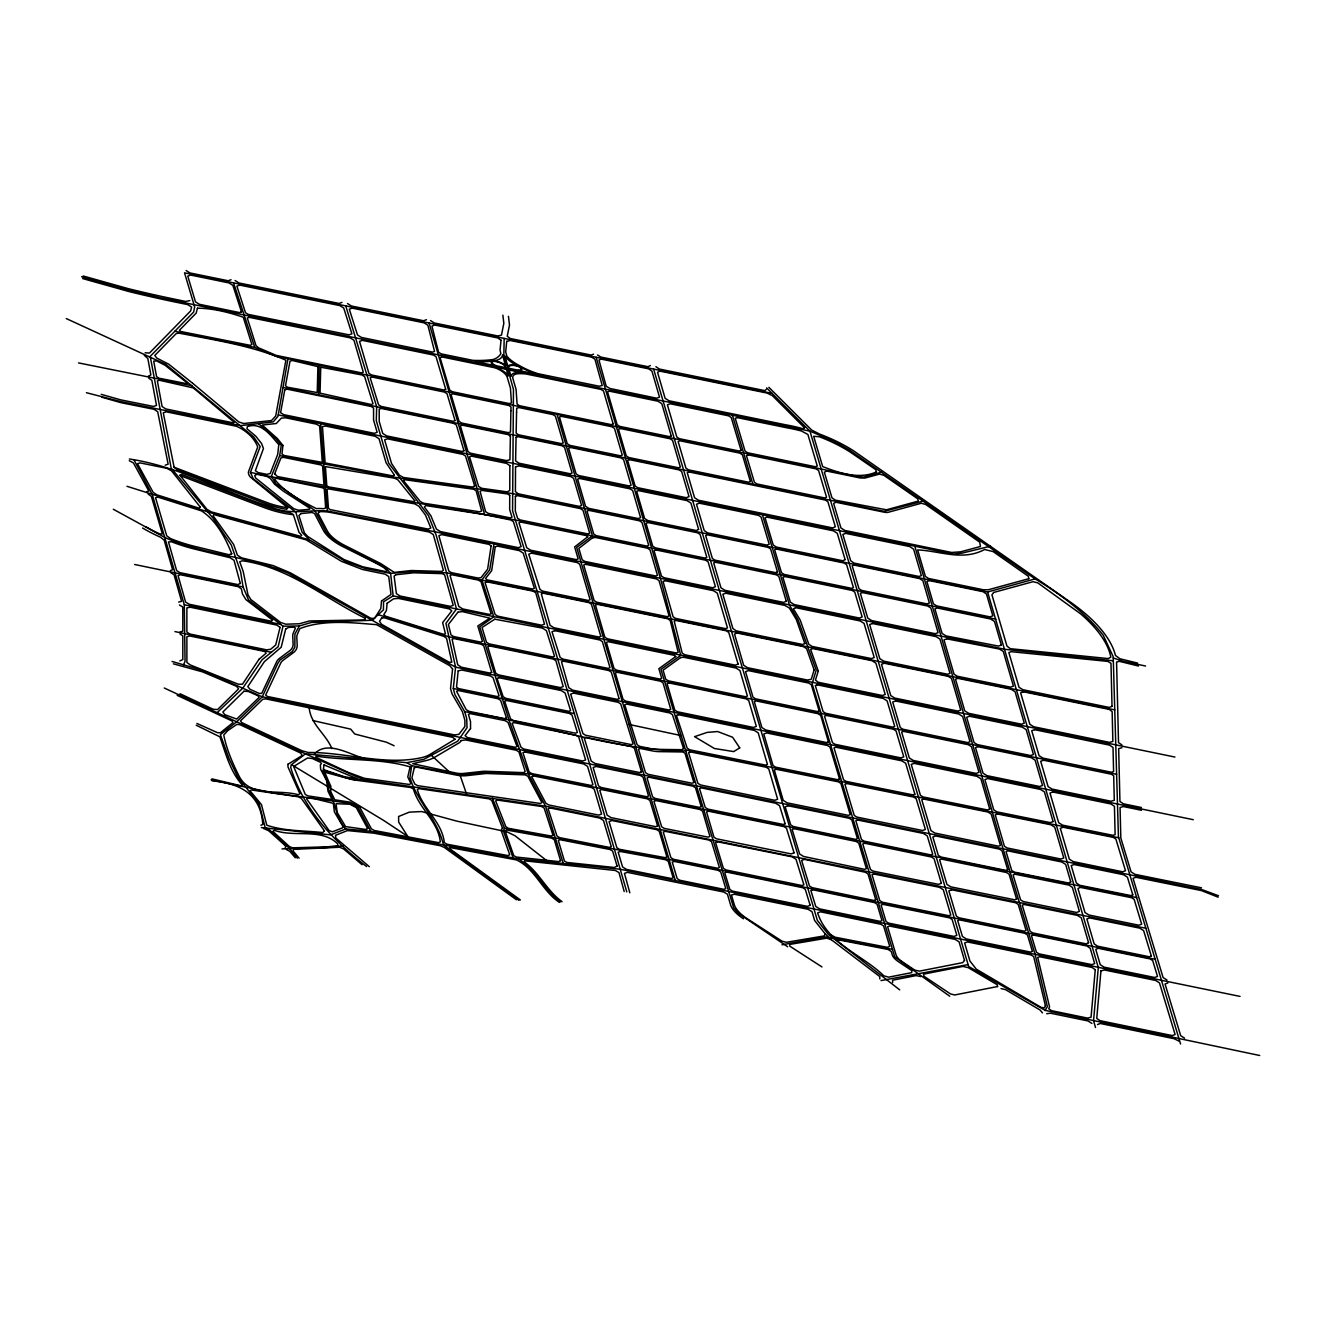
<?xml version="1.0" encoding="UTF-8"?>
<svg xmlns="http://www.w3.org/2000/svg" width="1326" height="1326" viewBox="0 0 1326 1326"><rect width="100%" height="100%" fill="white"/><g stroke="black" fill="none" stroke-linecap="round" stroke-linejoin="round"><path stroke-width="1.5" d="M879.801 978.903L879.818 976.599L831.236 939.637L825.004 933.653L814.595 920.443L812.042 911.724L808.18 909.305L734.372 894.238L731.455 895L734.273 904.614A35.57 15.547 19.5 0 0 747.267 918.752L782.091 941.211L786.401 942.305L824.407 935.891L825.004 933.653M892.613 982.5L892.63 980.196L916.133 975.588L920.741 976.599M504.162 338.412L503.863 354.655L513.46 389.496L512.565 510.676L589.622 763.958L626.784 891.884M318.588 394.767L319.201 365.164M164.242 687.995L305.411 753.864L406.949 762.682L423.872 759.301L457.702 741.184L467.034 727.692L466.702 718.526L464.713 711.731L454.917 694.642L453.293 688.459L455.58 667.144L445.934 623.353L456.492 608.949L436.138 535.058L428.414 515.582L388.634 463.105L376.302 420.69L376.667 406.734L345.738 305.892M406.949 762.682L411.673 765.616L409.916 777.848C417.773 802.313 437.63 819.717 443.481 844.911L518.947 900.354M772.08 393.374L184.529 272.825L194.673 306.969L193.646 312.074L150.219 356.346L171.17 468.194L213.138 518.267L231.321 545.085L240.586 571.721L243.089 586.954L248.492 599.833L283.018 626.22L299.378 625.955L311.328 622.474L372.125 620.286L383.413 609.877L383.562 601.772L393.142 595.871L390.606 573.379L385.336 567.395L341.71 545.102L331.914 538.704L326.047 531.908L314.809 510.444L275.775 483.642L271.482 476.167L279.687 455.614L281.261 445.304L275.742 438.558L258.454 423.607M493.968 543.991L489.692 569.849L481.918 579.843L493.802 616.805L479.73 626.85L509.3 720.913L528.278 773.738L545.5 806.158L563.235 863.458M287.991 358.7L278.012 416.248L273.222 421.933L240.652 425.613L120.815 401.612L86.422 392.711M283.018 626.22L278.145 646.723L262.067 659.784L242.757 688.211L217.132 712.659M838.33 941.178L838.712 939.902L888.022 949.433L891.238 951.438L892.265 954.886A17.785 7.774 19.5 0 0 898.382 961.665L911.907 970.698L911.708 972.638L888.635 977.163L883.829 975.803C862.629 955.002 827.192 943.366 817.628 912.868L820.479 911.807L880.994 924.288L883.597 925.929L889.729 946.399L887.376 947.328L835.048 937.2L830.789 934.78M183.535 664.823L185.043 661.309L184.314 604.789L152.324 494.731L134.092 460.039M492.427 798.269L504.56 828.319L503.283 830.706L513.145 857.922M299.378 625.955L294.902 634.043L294.853 647.221L292.201 651.63L280.001 660.05L277.814 663.365L262.25 696.813L236.674 721.792L220.381 734.687L229.116 758.82L237.802 777.102L259.216 804.07L265.084 827.308L269.974 830.341L289.714 848.64L297.356 858.137M766.594 387.905L809.954 431.149L968.676 966.488L1045.17 1010.395L1047.358 1006.649L1035.125 954.372L1003.053 848.756L914.824 546.246M502.604 827.822L501.145 830.325L509.731 854.789L507.924 855.568L446.978 844.214L444.343 842.623C441.923 821.424 422.878 809.324 417.325 789.55L418.983 788.672L489.029 798.849L491.747 800.374L502.571 828.22M285.073 847.977L285.902 846.651L284.377 844.844L268.598 830.689L263.526 828.501M1114.752 709.858L446.547 572.832L412.204 571.506L390.606 573.379L364.816 568.34L345.34 561.379L309.323 539.815L302.146 532.256L295.814 512.267L253.249 478.736L250.432 472.371L260.194 446.58L253.747 436.967L165.783 364.385L66.3 318.571M313.897 754.56C327.041 739.079 350.611 755.339 365.91 758.92M766.229 389.446L764.887 390.64L659.221 369.009L655.922 366.689M650.337 365.545L648.049 366.722L600.761 357.042L597.562 355.003M148.396 376.087L150.866 374.96L147.832 358.468L144.319 355.318M179.839 660.895L182.822 659.602L182.806 635.9L180.021 633.961M552.975 835.247L551.135 836.026L508.438 828.319L505.852 826.728L495.675 800.937L497.3 800.059L541.555 806.49L544.124 807.982L552.909 835.015M1240.042 996.406L620.203 869.226L518.615 858.95L370.783 831.303L345.738 828.932L330.489 834.866L261.355 827.557M231.039 279.703L228.254 280.781L189.966 272.941L186.088 270.504M341.926 302.394L339.141 303.472L238.978 282.968L235.067 280.532M1097.497 1024.55L1100.265 1023.473L1174.156 1038.722L1179.344 1041.291M260.874 825.236L262.797 824.49C260.891 793.578 239.393 783.335 212.143 780.881M1167.875 982.947L1165.057 984.008L1180.704 1035.689L1184.599 1038.159M593.551 354.191L591.147 355.07L510.278 338.511L507.245 336.29L509.499 325.003L508.455 316.317M170.242 570.644L172.612 569.766L164.192 540.146L160.579 537.245A84.052 36.714 19.5 0 1 142.595 528.03M426.475 319.715L423.574 320.759L351.423 305.991L347.511 303.538M165.137 465.211L168.137 464.166L157.695 411.69L153.998 409.303L121.047 402.69L101.688 397.187M146.838 491.664L148.81 491.018L133.445 462.94L129.268 460.719M1121.978 747.698L1118.663 748.643L1119.94 801.451L1123.321 803.788L1141.404 807.517M180.021 631.972L182.806 631.193L182.789 607.043L179.441 604.987M881.525 472.172L863.856 477.045L858.85 476.813L276.156 356.263L254.807 347.429L174.833 331.251M923.161 501.112L884.193 511.322L283.018 387.424M279.687 455.614L400.137 478.255L512.947 493.62L987.572 591.993L1035.092 578.898A204.751 89.439 19.5 0 1 1103.232 635.27L1113.21 656.685L1118.431 836.706L1180.554 1043.993M178.645 602.087L181.596 601.308L174.054 574.788L170.839 572.749M990.522 546.179L962.129 553.124L953.096 554.102L278.245 414.905M189.85 300.588L185.756 301.466L175.363 299.328A603.181 263.476 19.5 0 1 128.639 288.753L83.173 275.99M881.011 980.577L968.113 964.615M781.975 944.792L826.015 936.985L892.464 949.366M1046.711 1013.727L1050.557 1013.213L1087.966 1020.937L1091.895 1023.39M342.953 845.822L327.588 847.447L282.04 848.889M411.673 765.616L459.94 774.881L485.067 772.511L528.278 773.738L1136.68 897.586M1145.863 928.25L545.5 806.158L363.109 779.605C348.788 781.18 336.274 773.356 322.864 770.29L329.229 786.55L328.168 788.705C335.793 801.782 335.08 817.164 345.738 828.932M685.824 750.964C610.673 750.367 538.688 722.504 464.713 711.731M1113.326 660.796L1005.125 649.342L434.829 531.743L327.356 510.991C308.693 509.582 289.88 515.234 271.863 507.311C223.928 492.145 179.458 466.487 129.384 458.995M145.114 352.799L149.473 353.031L190.646 310.93L191.624 307.068L187.745 304.615L176.225 302.245A609.115 266.062 19.5 0 1 128.837 291.521L82.66 278.559M484.769 514.621L425.729 505.571L424.386 507.029L430.884 515.764L436.42 529.124L440.53 531.61L518.333 547.671L521.151 546.61L513.394 521.632L510.792 519.991L484.554 514.587M995.892 619.159L515.565 520.041C427.27 503.814 338.263 491.283 250.432 472.371M504.56 828.319L670.127 859.679L1155.161 959.262M191.839 385.684L78.532 362.91M330.638 509.714L428.232 529.124L430.834 527.997L425.497 515.118L418.85 506.184L414.706 503.83L328.666 488.896L327.074 489.443L328.483 508.471L330.207 509.632M685.509 749.903L1118.746 837.767M1201.489 887.823L1134.957 874.331L1131.078 871.878L1120.818 837.999L1120.072 807.484L1123.387 806.539L1141.504 810.285M184.314 604.789L280.515 624.314M1193.301 819.7L455.58 667.144L288.67 573.429C249.288 556.042 204.569 555.113 165.236 537.66L113.307 509.25M1259.7 1055.496L1045.17 1010.395M1174.952 757.063L393.142 595.871M134.672 564.495L243.089 586.954M1116.625 774.285L448.884 636.778L378.208 614.667M453.293 688.459L574.473 713.62M1145.581 666.033L1123.387 661.376L1113.243 657.961M628.889 724.41L681.133 735.582M174.966 631.574L271.316 652.276M1137.658 663.116L1119.89 658.757L1115.431 655.409A141.667 61.874 19.5 0 0 1070.297 602.021L853.364 450.674A87.334 38.139 19.5 0 0 819.65 434.099L811.694 430.072L768.865 387.325M1138.454 666.033L1119.343 661.309L1116.575 662.039L1118.514 742.61L1121.912 744.93M1001.064 988.583L1005.456 989.594L1040.081 1010.014L1042.435 1012.882M211.049 779.837L272.692 792.849L349.169 803.225L357.954 807.468L370.783 831.303M211.862 778.843L241.133 785.854L242.409 785.141C230.177 771.732 225.801 753.483 219.884 736.825L196.265 725.239M173.391 663.829L202.58 671.884L236.558 686.304L238.597 688.874L217.58 709.559L213.221 709.261L179.988 693.73M312.969 720.582L350.677 729.134L354.755 734.007L386.413 742.195L394.12 745.742M309.323 539.815L212.823 513.427L126.964 486.294M101.207 394.336L120.6 399.839L153.468 406.436L156.501 405.408L151.877 380.429L148.777 378.142M81.648 276.753L128.009 290.046L159.949 297.687L809.954 431.149L833.441 441.028L849.386 450.028L1035.092 578.898M172.082 661.475L201.9 670.177L262.25 696.813L1201.621 889.497L1218.478 895.73M831.236 939.637L826.778 938.162L789.683 944.427L789.882 946.234L821.971 966.936M406.601 835.629L383.662 820.446L291.538 764.654M174.12 467.249L177.783 470.233L265.548 503.665A47.438 20.719 19.5 0 0 286.698 509.3L287.792 507.891L250.365 477.062A17.785 7.774 19.5 0 1 248.675 471.277L257.708 446.995C254.277 437.497 245.559 430.221 236.476 426.276L166.297 411.806L163.28 412.817L174.12 467.249L266.244 502.272A43.874 19.161 19.5 0 0 287.576 507.725M180.22 475.603L263.675 507.394A56.919 24.863 19.5 0 0 293.394 514.72L298.996 532.306L301.715 535.24L300.654 536.35L211.166 511.853L206.839 509.201L179.822 475.089L181.645 474.476L264.388 506.002A53.372 23.304 19.5 0 0 289.731 512.565L293.394 514.687M1218.146 897.172L1201.29 890.542L1135.852 877.265L1133.034 878.326L1163.101 977.56L1166.979 980.013M363.109 779.605L305.411 753.864L291.239 764.887L290.709 767.439C303.024 808.595 333.257 840.899 366.589 866.524M196.894 723.449L217.447 732.665L220.331 732.797L233.028 722.604L231.934 720.93L177.203 695.338M286.366 849.502L289.83 851.309L295.284 857.789M430.502 320.544L434.298 322.964L497.814 335.959L501.477 335.113L503.83 323.312L502.869 315.157M787.71 946.781L738.118 913.166L733.692 907.813L660.928 669.381L680.752 655.326L660.63 579.014L596.153 357.274M949.714 996.207L894.752 956.908L812.109 683.686L816.203 670.194L798.053 619.822L789.401 604.987L762.483 514.952M148.131 494.034L151.379 496.388L162.369 533.93L159.7 533.881A64.261 28.078 19.5 0 1 145.694 526.621M520.389 899.956L449.149 848.275L449.713 847.496L516.427 859.911C535.223 868.663 542.351 891.254 559.373 902.376M516.427 899.757L444.21 847.364L440.315 845.739L373.899 833.176L347.429 830.573L335.544 835.281L335.743 837.916L369.324 866.707M899.724 989.876L828.352 934.399L817.346 920.36L653.619 369.076M518.615 858.95C535.787 870.188 544.422 889.945 560.699 901.929M192.452 383.098L168.7 364.169L156.816 358.103L154.794 355.451L176.225 333.539L179.225 333.174C215.26 340.185 252.404 345.721 285.886 360.208L275.692 416.049L271.482 420.557L243.669 423.524L238.829 421.95L192.602 383.214M562.058 901.647C546.958 890.923 539.334 872.69 524.184 861.85L524.764 860.856L615.297 870.469L618.96 872.558L624.198 891.536M548.384 861.966L515.002 835.745L506.996 831.85L456.674 821.092L421.635 811.545L409.253 812.158L398.612 816.501L398.645 822.054L409.054 838.463M362.031 864.701L343.649 848.938L339.705 847.248L293.643 849.353L293.079 850.994L299.079 858.104M431.58 755.489L450.608 773.091M331.881 748.544C325.666 733.51 309.687 723.747 309.124 706.426M459.94 774.881L466.702 794.456M233.558 282.886L254.807 347.429M987.572 591.993L1098.309 967.532L1093.552 1020.738L1095.525 1027.501M732.416 415.22L752.886 484.272M557.069 414.375L592.424 535.837L576.677 547.456L675.282 880.398M429.077 322.997L484.421 513.775M629.817 892.796L624.463 873.403L627.331 872.326L723.648 892.017L727.427 894.172L730.493 904.63A35.57 15.547 19.5 0 0 743.488 918.769M320.61 423.674L327.356 510.991M365.164 618.247L365.164 619.905L309.538 620.966L299.311 623.767L285.819 624.198L280.598 622.458L250.846 599.534L248.012 594.91L243.205 571.489L239.741 561.727L242.492 560.782C288.488 567.114 324.721 598.291 365.164 618.247M509.731 495.327L509.665 509.615L512.002 517.173L510.129 517.886L488.217 513.361L485.647 511.737L480.045 491.25L481.902 490.388L507.56 493.952L509.731 495.327M509.864 465.691L509.748 490.587L507.029 491.83L481.819 488.333L478.636 486.493L469.52 456.84L471.426 456.127L506.515 463.371L509.864 465.691M515.383 496.272L515.317 510.974L517.604 518.317L520.206 519.958L587.799 533.897L589.689 533.201L582.959 510.228L580.39 508.604L517.621 495.659L515.383 496.272M515.516 466.868L515.416 491.598L518.201 493.802L579.213 506.383L581.584 505.504L573.611 478.321L571.042 476.68L518.88 465.923L515.516 466.868M510.394 436.155L509.93 459.708L506.549 460.636L470.564 453.21L467.979 451.569L460.371 425.845L462.26 425.149L508.19 434.613L510.394 436.155M510.908 410.662L510.477 432.027L508.223 432.641L461.647 423.027L459.061 421.403L451.055 394.551L452.945 393.839L508.852 405.474L511.057 407.016L510.908 410.662M516.063 437.331L515.599 460.868L518.914 463.188L570.18 473.763L572.07 473.05L564.545 447.343L561.959 445.718L518.317 436.702L516.063 437.331M516.56 412.287L516.145 433.188L518.367 434.746L561.346 443.613L563.252 442.901L555.428 416.198L552.843 414.557L519.013 407.579L516.726 408.193L516.56 412.287M288.024 764.207L287.957 766.892L299.891 793.777L298.201 794.722C279.14 789.185 250.879 797.506 239.592 777.102C232.796 763.759 226.696 749.671 223.746 735.002L227.724 730.676L236.84 724.394L239.956 724.676L300.671 753.069L302.212 755.522L288.024 764.207M293.659 766.478L305.295 794.44L307.914 795.898L332.08 799.479L328.052 791.39L326.561 780.45L320.66 769.378L320.345 764.87L321.439 763.643L320.411 762.301L312.29 758.505L307.516 758.008L293.659 766.478M317.909 366.606L317.212 392.562L287.56 387.258L285.504 385.767L290.013 361.07L292.433 360.506L317.909 366.606M320.743 367.203L320.047 393.142L371.181 404.513L373.02 403.784L364.6 376.601L362.015 374.96L320.743 367.203M1095.259 969.72L1091.049 1017.208L1087.552 1018.103L1051.584 1010.677L1048.733 1008.788L1049.529 1006.832L1037.711 957.422L1039.7 956.726L1092.044 967.45L1095.259 969.72M1100.945 970.881L1096.751 1018.385L1099.967 1020.655L1172.283 1035.589L1175.101 1034.512L1159.454 982.864L1155.576 980.428L1104.442 969.986L1100.945 970.881M280.051 627.364L275.709 644.966L270.67 649.276L266.559 649.839L189.684 633.977L186.883 632.038L186.867 607.888L190.215 607.209L276.852 625.093L280.051 627.364M285.703 629.021L281.195 647.237L264.404 661.641L247.813 686.619L250.067 689.338L259.134 693.382L261.719 693.399L276.902 661.226A38.669 16.89 19.5 0 1 279.438 658.409L289.632 650.817A38.421 16.79 19.5 0 0 293.096 643.939L292.748 636.198A38.669 16.89 19.5 0 1 293.377 632.8L295.449 628.06L293.958 627.181L288.703 627.347L285.703 629.021M381.523 601.01L380.794 608.518L374.446 618.496L370.683 618.198L290.493 572.898L273.206 565.605L241.431 557.798L237.42 555.18L233.641 544.489L213.072 515.715L214.033 514.604L306.024 539.781L341.544 561.379L362.512 569.5L385.153 574.158L388.717 576.545L391.021 594.446L381.523 601.01M387.126 603.264L386.413 610.49L383.811 614.584L385.501 616.192L443.464 634.276L445.437 633.828L442.635 622.607L451.785 610.905L449.415 608.932L398.496 598.424L393.64 598.772L387.126 603.264M501.013 340.218L500.051 350.18L500.847 353.445A42.349 18.498 19.5 0 1 493.139 359.512A96.549 42.167 19.5 0 1 472.785 360.341L441.094 353.843L438.575 352.235L431.928 326.097L434.829 325.052L497.814 337.948L501.013 340.218M506.714 341.379L505.703 351.887L506.847 356.164A28.31 12.365 19.5 0 0 519.311 365.495A41.073 17.951 19.5 0 0 538.223 373.75L599.269 386.247L602.219 385.501L594.926 359.197L591.727 357.175L510.228 340.484L506.714 341.379M452.564 668.95L450.525 688.658L452.1 694.012L462.409 711.681L464.879 720.25L464.896 726.549L458.862 734.339L454.52 734.935L267.421 696.465L265.631 695.073L280.88 662.751A34.393 15.017 19.5 0 1 283.134 660.265L293.328 652.69A42.697 18.647 19.5 0 0 297.173 645.033L296.825 637.292A34.393 15.017 19.5 0 1 297.372 634.292L299.858 628.607C323.627 619.391 351.838 622.64 376.617 624.679L449.796 665.718L452.564 668.95M458.183 670.906L456.525 687.1L458.647 688.608L497.267 696.581L499.106 695.868L493.007 677.569L490.371 675.928L461.713 670.011L458.183 670.906M278.808 444.707L277.681 454.47L270.222 473.498L266.858 474.36L258.205 472.586L255.371 470.713L263.443 448.52L261.57 443.514L255.769 436.188L246.918 428.746L247.349 426.607C261.355 421.651 270.819 435.541 278.808 444.707M282.935 445.453L281.957 453.989L284.062 455.481L322.317 462.393L319.632 425.911L316.185 424.105L285.637 417.789L281.327 418.121L276.272 423.524L262.2 425.033L277.432 438.608L282.935 445.453M330.671 786.053L330.854 791.92L334.765 799.793L350.13 802.18L359.694 807.202L371.413 828.849L374.313 830.49L438.525 842.64L440.348 841.877C437.911 820.761 418.883 808.727 413.397 788.987L410.712 787.495L352.948 779.804L324.688 772.213L330.671 786.053M491.134 545.881L487.62 569.202L481.023 577.655L478.122 578.053L451.387 572.65L448.834 571.042L438.873 535.671L441.74 534.61L489.062 544.373L491.134 545.881M495.261 546.726L491.648 570.694L485.515 578.567L487.073 579.86L532.538 589.042L534.395 588.313L523.173 553.058L519.262 550.605L497.648 546.146L495.261 546.726M284.792 389.728L280.598 412.684L283.731 414.657L374.297 433.353L377.148 432.276L373.567 420.077L373.567 408.06L371.33 406.518L287.212 389.164L284.792 389.728M410.115 766.892L407.778 776.953L410.927 783.55L409.336 784.462L364.285 778.279L347.959 772.262L315.953 757.295L315.936 756.085C346.882 760.909 380.264 758.058 410.115 766.892M414.276 767.737L411.905 777.948L414.856 784.114L417.607 785.655L540.378 803.49L541.903 802.595L527.831 776.174L525.146 774.865L487.57 773.539A17.785 7.774 19.5 0 0 484.786 773.638L466.437 775.66A23.719 10.359 19.5 0 1 455.879 774.997L416.745 767.174L414.276 767.737M197.441 308.212L196.182 313.118L179.408 330.273L180.85 331.517L250.05 345.307L251.907 344.578L243.255 317.196C228.95 312.406 212.442 308.162 197.441 308.212M274.681 473.83L277.449 476.548L323.992 485.266L322.583 466.056L320.842 464.896L283.549 457.354L280.93 457.884L274.681 473.83M343.003 826.463L342.622 827.789L332.544 831.767L329.179 830.673L306.687 798.948L308.03 797.97L314.643 798.766L333.29 803.341L334.417 811.976L343.003 826.463M814.131 669.912L811.263 679.26L807.451 680.056L747.516 667.691L743.654 665.238L734.538 634.126L736.825 632.95L803.307 646.591L806.622 648.646L814.131 669.912M818.258 671.022L815.457 680.122L818.357 682.31L882.37 695.52L885.204 694.443L875.889 663.149L872.011 660.696L812.921 648.58L810.65 649.475L818.258 671.022M1045.402 1005.672L1044.49 1007.893L1041.142 1007.412L976.284 969.157L969.952 961.052L964.648 942.985L967.499 941.924L1031.197 954.985L1033.683 956.593L1045.402 1005.672M259.018 659.271L242.443 684.266L238.232 684.183L190.264 664.939L186.9 662.436L186.883 636.729L189.684 635.95L264.703 651.431L266.178 653.138L259.018 659.271M381.639 618.015L379.534 621.347L381.606 624.331L449.232 662.254L451.835 662.188L446.547 638.27L443.995 636.397L384.474 617.817L381.639 618.015M319.069 511.77L318.058 513.344L327.207 530.731A34.393 15.017 19.5 0 0 343.567 544.82L380.794 563.6L394.286 572.401L411.474 570.528L441.691 571.423L443.365 570.313L433.287 534.544L429.359 532.074L331.55 512.648A29.653 12.945 19.5 0 0 319.069 511.77M993.655 592.457L991.931 594.81L1006.948 646.06L1010.279 648.679L1108.287 658.591L1110.823 657.116A140.39 61.328 19.5 0 0 1080.624 613.855L1037.794 582.876L1033.02 581.7L993.655 592.457M455.033 739.278L430.403 754.163A59.289 25.907 19.5 0 1 421.618 757.66C384.258 765.848 345.904 752.074 308.278 752.505L301.963 750.748L241.796 722.62L240.487 720.847L262.83 699.216L265.88 698.901L452.68 737.306L455.033 739.278M461.249 740.538L459.741 742.477L435.425 756.831A65.223 28.492 19.5 0 1 425.745 760.66L412.734 763.71L455.63 772.959A17.785 7.774 19.5 0 0 463.536 773.456L482.1 771.417A23.719 10.359 19.5 0 1 485.813 771.284L523.555 772.627L525.195 771.533L518.914 751.875L516.295 750.251L465.592 739.941L461.249 740.538M470.548 728.538L465.078 735.599L467.432 737.571L515.25 747.284L517.041 746.538L508.057 722.438L505.189 720.681L470.332 713.62L468.426 714.316L470.531 721.626L470.548 728.538M457.984 612.181L448.403 624.463L451.006 634.889L453.525 636.513L480.542 642.082L482.432 641.37L477.824 625.971L489.841 618.165L462.343 611.601L457.984 612.181M964.516 960.438L962.61 962.659L919.432 971.129L914.824 970.135L902.161 961.682A17.785 7.774 19.5 0 1 896.044 954.886L887.608 926.758L889.497 926.029L955.201 939.405L959.063 941.841L964.516 960.438M272.51 620.104L271.532 621.248L189.386 604.291L185.623 602.137L178.065 575.617L180.452 574.738L238.282 586.672L241.431 588.959L242.459 593.949L245.94 599.634L272.51 620.104M187.132 382.849L186.436 383.628L159.004 378.192L156.567 376.617L153.7 361.136L156.584 360.871L165.153 365.33L187.132 382.849M324.074 764.887L323.411 768.898L325.168 770.191L344.329 776.688L357.97 779.091L324.074 764.887M234.022 422.099L233.26 422.878L165.767 408.938L162.087 406.535L157.363 380.943L159.385 380.247L193.347 387.921L234.022 422.099M243.984 691.227L222.851 712.029L224.807 714.681L236.708 719.073L259.1 697.393L257.94 695.719L248.393 691.476L243.984 691.227M301.002 513.576L298.914 515.615L304.4 532.87L307.748 536.466L343.964 559.522L362.694 566.782L386.264 571.655L387.209 570.86L384.225 567.942A78.615 34.343 19.5 0 0 372.357 561.312L341.793 546.08A38.669 16.89 19.5 0 1 323.295 530.185L314.527 513.51L312.107 512.466L301.002 513.576M324.456 830.921L322.748 832.562C304.218 830.474 284.344 831.319 266.775 825.17L261.454 804.584L250.067 790.826L251.244 789.948L298.35 796.793L301.3 798.302L324.456 830.921M404.596 479.68L403.452 480.625L420.375 501.626L423.574 503.217L479.797 511.836L481.653 511.007L476.1 490.703L473.597 489.244L404.596 479.68M395.728 574.771L394.12 576.081L396.375 593.6L399.938 595.971L450.359 606.38L453.21 605.319L444.641 574.871L442.304 573.644L413.712 572.799L395.728 574.771M587.733 536.781L574.639 546.925L578.153 558.909L576.263 559.622L530.632 550.207L526.737 547.754L518.98 522.775L520.853 522.063L586.44 535.605L587.733 536.781M592.54 537.776L578.849 548.384L582.18 559.738L584.749 561.379L655.574 575.981L657.464 575.285L650.005 549.809L647.436 548.185L595.722 537.511L592.54 537.776M200.292 507.129L198.966 508.123L156.833 494.813L153.186 492.394L137.506 463.752L140.026 462.89L166.711 468.277L171.551 470.846L200.292 507.129M414.789 500.764L413.579 501.642L328.516 486.874L326.809 485.764L325.4 466.586L394.717 478.238L397.949 479.879L414.789 500.764M683.57 748.56L681.978 749.704L656.9 749.356A17.785 7.774 19.5 0 1 651.281 748.709L639.729 746.356L637.143 744.715L624.728 704.752L626.585 704.04L669.796 712.957L672.415 714.598L683.57 748.56M675.746 656.536L658.873 668.685L661.707 678.365L659.818 679.078L616.607 670.16L614.037 668.519L606.38 642.414L608.286 641.701L674.503 655.375L675.746 656.536M680.636 657.547L663.099 670.177L665.735 679.194L668.321 680.818L745.527 696.747L747.416 696.051L739.941 670.525L736.079 668.072L683.851 657.298L680.636 657.547M367.617 828.501L366.158 829.512L345.572 826.612L337.218 812.506L336.058 803.705L349.882 804.236L356.296 807.617L367.617 828.501M494.83 619.192L482.067 627.48L486.46 642.198L489.045 643.839L552.677 656.967L554.533 656.254L546.395 630.596L542.483 628.126L494.83 619.192M274.449 830.325L272.891 831.352L289.151 846.336L292.366 847.844L327.29 846.833L337.964 845.756L337.566 843.734C321.19 827.689 294.604 837.684 274.449 830.325M804.534 427.801L803.026 428.746L799.213 427.701A87.334 38.139 19.5 0 0 785.473 424.768L668.984 400.767L665.122 398.314L657.547 372.291L659.834 371.114L767.124 393.076L772.362 395.645L804.534 427.801M739.726 747.881L733.692 751.593L714.399 748.494L694.575 736.659L707.139 732.4L717.631 731.538L732.598 737.239L739.726 747.881M394.369 475.073L392.993 475.918L325.119 462.907L322.45 426.491L325.715 426.06L375.159 436.271L379.021 438.724L386.032 462.658L394.369 475.073M276.239 478.272L274.565 479.25C285.09 492.559 301.549 500.93 316.301 508.604A35.57 15.547 19.5 0 1 323.66 508.703L325.666 507.991L324.273 488.929L322.533 487.769L276.239 478.272M256.863 474.294L254.725 475.504L255.636 477.99L293.858 508.753L298.284 510.162A47.438 20.719 19.5 0 0 302.958 509.913L309.621 509.25L309.588 508.057L283.482 491.233L274.581 484.239L270.405 478.404L266.493 476.266L256.863 474.294M560.55 860.657L558.776 861.602L516.295 857.044L513.759 855.635L505.04 830.805L506.847 830.026L551.732 838.131L554.301 839.706L560.55 860.657M617.087 866.06L614.419 867.486L566.931 862.464L564.445 861.071L558.312 840.469L560.185 839.723L610.043 849.518L612.629 851.126L617.087 866.06M1070.745 881.823L1068.458 883.017L1014.324 872.11L1011.738 870.486L1006.02 851.574L1007.893 850.861L1061.778 861.983L1065.64 864.419L1070.745 881.823M1080.242 887.359L1077.972 888.553L1084.983 912.537L1088.861 914.99L1138.852 925.217L1141.669 924.156L1134.144 899.326L1131.559 897.702L1080.242 887.359M826.628 471.045L824.358 472.238L831.966 497.797L835.281 500.134L886.448 509.797L918.371 501.079L917.658 498.775L883.945 475.354L879.536 474.078L864.933 478.056L860.276 477.99L826.628 471.045M835.91 502.239L833.64 503.416L840.949 527.98L844.811 530.433L951.654 552.478L960.571 551.831L980.411 546.511L979.748 542.218L925.763 504.51L921.388 503.234L888.321 512.267A7.111 3.116 19.5 0 1 884.227 512.201L835.91 502.239M845.093 559.589L842.822 560.782L776.472 547.091L773.24 545.052L765.052 517.82L766.942 517.107L833.391 530.814L837.27 533.267L845.093 559.589M795.633 607.639L793.396 608.8L800.175 619.988L808.86 644.386L812.175 646.442L871.397 658.591L874.215 657.53L864.071 623.402L860.193 620.949L795.633 607.639M1088.563 942.687L1086.276 943.88L1032.705 932.907L1030.12 931.283L1022.23 905.177L1024.103 904.465L1077.408 915.388L1081.287 917.824L1088.563 942.687M1098.077 948.256L1095.79 949.449L1100.265 964.731L1104.144 967.168L1154.681 977.494L1157.515 976.417L1152.692 960.538L1150.106 958.913L1098.077 948.256M698.603 529.372L696.332 530.549L647.85 520.538L644.618 518.499L636.662 491.333L638.552 490.62L687.034 500.615L690.912 503.068L698.603 529.372M533.284 775.876L531.693 776.655L545.898 803.291L548.782 804.965L598.739 815.109L601.573 814.031L594.23 789.185L591.661 787.561L533.284 775.876M474.691 485.946L472.454 487.04L403.369 477.476L399.408 475.222L391.535 463.47L384.623 439.867L387.457 438.807L462.923 454.37L465.509 456.011L474.691 485.946M240.304 583.457L237.851 584.6L179.855 572.633L176.64 570.594L168.485 541.92L171.402 541.721A84.731 37.012 19.5 0 0 195.121 549.196L230.044 557.716L234.056 560.334L240.304 583.457M1001.362 644.933L998.561 646.11L945.968 635.9L942.09 633.463L934.896 608.866L937.267 607.988L990.621 618.993L994.483 621.446L1001.362 644.933M620.054 851.425L618.181 852.187L622.59 866.972L626.469 869.408L671.288 878.525L673.16 877.812L668.238 861.32L665.669 859.745L620.054 851.425M666.895 856.878L665.039 857.64L619.424 849.303L616.855 847.728L609.065 821.606L611.899 820.529L656.652 829.612L659.237 831.236L666.895 856.878M513.891 722.537L512.085 723.267L521.068 747.367L523.737 749.008L582.777 761.008L585.595 759.931L578.683 736.925L576.097 735.284L513.891 722.537M804.832 643.558L802.562 644.469L736.212 630.845L732.897 628.507L722.869 594.263L725.703 593.203L784.826 605.402L789.301 607.954L796.263 619.441L804.832 643.558M506.482 717.946L504.642 718.659L469.222 711.399L466.255 709.708L456.542 691.26L458.431 690.548L497.979 698.703L500.615 700.343L506.482 717.946M498.874 677.685L497.035 678.398L503.134 696.697L505.77 698.338L568.738 711.333L570.611 710.62L565.075 692.984L561.18 690.531L498.874 677.685M506.482 700.46L504.642 701.189L510.51 718.775L513.145 720.399L575.467 733.179L577.357 732.466L572.003 715.079L569.401 713.438L506.482 700.46M549.958 807.948L548.102 808.678L556.97 836.01L559.589 837.634L609.413 847.413L611.303 846.684L603.479 820.479L599.617 818.043L549.958 807.948M239.674 285.09L236.89 286.184L245.492 312.721L248.111 314.345L349.119 334.865L351.904 333.787L343.716 308.046L339.804 305.593L239.674 285.09M241.465 311.892L239.625 312.604L199.348 304.284L195.469 301.831L187.778 276.123L190.596 275.046L228.95 282.902L232.862 285.355L241.465 311.892M486.907 581.816L485.034 582.528L495.128 614.518L497.747 616.159L541.621 625.209L544.489 624.148L535.754 592.772L533.201 591.164L486.907 581.816M524.798 751.975L522.941 752.687L529.107 771.947L531.709 773.572L591.048 785.456L592.937 784.727L587.551 766.378L583.689 763.942L524.798 751.975M678.299 714.697L676.442 715.427L687.2 748.195L689.818 749.82L765.55 765.119L767.439 764.406L758.19 732.83L754.328 730.394L678.299 714.697M249.139 317.312L247.282 318.025L256.051 345.721L258.57 347.826L276.073 355.351L361.401 372.855L363.291 372.142L353.959 340.252L350.081 337.815L249.139 317.312M352.103 308.113L349.302 309.19L357.506 334.948L361.418 337.434L432.608 352.103L434.547 351.407L427.9 325.284L424.105 322.848L352.103 308.113M665.138 831.319L663.249 832.048L670.906 857.657L673.492 859.281L717.499 868.232L719.388 867.502L711.532 841.662L708.929 840.038L665.138 831.319M1112.017 706.36L1109.265 707.438L1022.876 689.702L1019.014 687.249L1008.854 652.558L1011.158 651.679L1107.79 661.392L1110.989 663.315L1112.017 706.36M794.059 852.817L791.241 853.911L716.537 838.811L713.968 837.203L706.559 811.91L708.449 811.197L783.898 826.579L786.5 828.22L794.059 852.817M810.169 905.293L807.352 906.371L732.416 891.089L729.83 889.448L724.758 872.79L726.631 872.077L802.661 887.674L805.247 889.298L810.169 905.293M531.56 553.141L528.759 554.218L539.98 589.457L542.599 591.098L588.214 600.463L590.103 599.75L579.694 564.18L577.108 562.539L531.56 553.141M690.465 751.925L688.592 752.654L697.907 783.335L700.509 784.959L774.798 800.291L777.633 799.23L768.749 768.848L766.163 767.224L690.465 751.925M655.79 800.539L653.917 801.252L661.657 826.778L664.243 828.402L708.051 837.12L709.94 836.391L702.531 811.098L699.962 809.473L655.79 800.539M701.222 806.656L699.332 807.368L655.16 798.434L652.574 796.81L647.055 777.931L648.944 777.218L692.901 786.152L695.487 787.777L701.222 806.656M717.416 841.745L715.543 842.474L723.399 868.331L726.002 869.955L802.015 885.553L803.887 884.84L796.031 859.281L792.136 856.845L717.416 841.745M1014.954 874.215L1013.081 874.945L1020.622 899.906L1023.224 901.531L1076.563 912.47L1079.397 911.393L1072.386 887.442L1069.071 885.122L1014.954 874.215M1132.802 894.868L1130.929 895.597L1079.629 885.254L1076.314 882.95L1071.226 865.58L1074.077 864.519L1123.553 874.729L1127.432 877.182L1132.802 894.868M491.117 613.689L489.244 614.402L462.658 608.916L458.813 606.463L450.078 575.467L451.984 574.755L478.421 580.092L481.023 581.716L491.117 613.689M554.782 630.662L551.997 631.74L560.136 657.398L562.738 659.039L608.12 668.403L610.01 667.691L602.352 641.585L599.783 639.961L554.782 630.662M573.478 693.084L570.677 694.144L582.943 733.61L585.528 735.234L631.242 744.615L633.115 743.903L620.717 703.924L618.082 702.283L573.478 693.084M693.879 782.506L692.006 783.218L648.082 774.285L645.497 772.66L638.469 749.173L640.359 748.461L651.63 750.765A23.719 10.359 19.5 0 0 659.105 751.627L682.641 751.958L684.978 753.151L693.879 782.506M657.646 825.965L655.773 826.695L611.021 817.612L607.142 815.175L599.816 790.296L601.706 789.583L647.303 798.816L649.889 800.44L657.646 825.965M839.54 778.975L837.667 779.688L775.594 767.157L773.025 765.533L763.793 733.991L766.627 732.93L827.407 745.477L829.993 747.102L839.54 778.975M787.975 805.744L785.158 806.821L790.71 824.905L793.313 826.529L855.552 839.375L857.441 838.662L851.806 819.899L849.22 818.275L787.975 805.744M846.784 783.517L844.894 784.23L854.259 815.457L856.845 817.081L922.515 830.507L925.349 829.446L916.183 798.633L913.597 797.025L846.784 783.517M785.125 823.761L783.252 824.474L707.835 809.092L705.233 807.468L699.515 788.605L701.388 787.893L775.677 803.225L779.572 805.678L785.125 823.761M914.857 794.191L912.984 794.904L846.154 781.412L843.568 779.787L834.021 747.93L835.91 747.218L901.796 760.826L905.675 763.262L914.857 794.191M923.658 799.048L921.769 799.76L930.935 830.59L934.813 833.043L998.511 846.187L1000.401 845.474L991.202 814.081L987.986 812.042L923.658 799.048M873.9 874.016L872.027 874.746L879.768 900.586L882.354 902.21L948.902 915.719L950.792 915.006L943.283 889.729L939.405 887.293L873.9 874.016M1016.611 899.094L1014.722 899.807L950.825 886.862L946.946 884.425L939.62 859.795L941.51 859.082L1006.467 872.491L1009.053 874.116L1016.611 899.094M641.486 771.848L639.596 772.561L595.059 763.494L591.181 761.058L584.285 738.068L586.158 737.355L631.872 746.72L634.458 748.345L641.486 771.848M776.224 769.262L774.318 769.975L783.235 800.374L787.097 802.827L848.342 815.341L850.231 814.628L840.883 783.417L838.297 781.81L776.224 769.262M674.122 861.386L672.249 862.099L677.188 878.624L679.774 880.249L723.913 889.332L725.803 888.619L720.731 871.961L718.145 870.337L674.122 861.386M989.726 809.042L987.373 809.937L923.029 796.943L920.443 795.318L911.26 764.422L914.095 763.362L976.997 776.34L980.875 778.776L989.726 809.042M997.583 813.982L995.229 814.893L1004.428 846.303L1007.014 847.927L1060.916 859.049L1063.767 857.988L1054.734 827.192L1050.872 824.755L997.583 813.982M1053.093 821.573L1050.258 822.65L996.97 811.877L993.754 809.855L984.903 779.622L987.737 778.544L1040.529 789.451L1044.407 791.887L1053.093 821.573M1063.154 827.242L1060.319 828.319L1069.353 859.149L1073.215 861.602L1122.658 871.795L1125.492 870.734L1115.862 838.993L1113.276 837.369L1063.154 827.242M882.983 904.332L881.11 905.045L886.033 921.487L888.619 923.111L954.007 936.421L956.842 935.344L952.118 919.465L949.532 917.841L882.983 904.332M941.361 883.298L938.526 884.359L873.022 871.099L870.453 869.475L862.795 843.949L864.685 843.237L931.449 857.01L934.034 858.635L941.361 883.298M951.687 889.779L948.852 890.857L956.377 916.15L958.963 917.774L1024.202 931.167L1026.092 930.454L1018.202 904.365L1015.617 902.741L951.687 889.779M1033.335 935.029L1031.462 935.742L1036.435 952.217L1039.037 953.842L1091.845 964.648L1094.679 963.588L1090.204 948.305L1086.906 945.985L1033.335 935.029M1151.349 956.079L1149.46 956.792L1097.464 946.151L1094.149 943.83L1086.872 918.968L1089.707 917.907L1139.747 928.15L1143.625 930.603L1151.349 956.079M441.641 356.86L440.033 357.473L449.729 390.109L452.315 391.734L509.3 403.585L511.455 402.955L510.444 388.137L507.261 377.396A15.912 6.945 19.5 0 0 495.228 367.866L441.641 356.86M737.107 417.574L735.234 418.287L745.079 451.155L747.665 452.779L815.391 466.752L817.28 466.039L807.882 434.431L801.352 430.983A81.4 35.553 19.5 0 0 786.716 427.768L737.107 417.574M595.971 766.428L593.136 767.505L598.507 785.854L601.092 787.478L646.674 796.711L648.563 795.998L643.027 777.102L640.458 775.478L595.971 766.428M793.959 828.651L792.086 829.363L799.644 853.977L803.539 856.447L864.535 869.342L866.425 868.646L858.767 843.121L856.182 841.48L793.959 828.651M857.723 820.015L855.834 820.728L861.469 839.507L864.055 841.132L930.819 854.905L932.708 854.193L927.255 835.877L923.393 833.441L857.723 820.015M1032.424 951.388L1030.534 952.101L966.306 938.924L962.427 936.487L957.703 920.592L959.593 919.879L1024.849 933.289L1027.435 934.913L1032.424 951.388M455.033 420.574L453.144 421.287L381.208 406.436L378.573 404.795L370.186 377.761L372.076 377.048L444.442 392.082L447.028 393.706L455.033 420.574M741.052 450.31L739.162 451.022L679.409 438.691L676.824 437.066L667.392 404.828L670.227 403.767L728.62 415.834L731.206 417.475L741.052 450.31M748.295 454.884L746.405 455.597L754.428 482.349L757.013 483.973L824.656 497.93L826.546 497.233L818.59 470.498L816.02 468.857L748.295 454.884M750.4 481.52L748.51 482.216L688.525 469.852L685.956 468.211L678.133 441.508L680.023 440.796L739.792 453.127L742.378 454.768L750.4 481.52M489.675 645.944L487.786 646.657L495.725 673.194L498.311 674.818L560.334 687.614L563.202 686.553L555.909 660.713L553.356 659.088L489.675 645.944M776.522 549.08L774.633 549.776L781.528 572.782L784.114 574.407L851.541 588.33L853.43 587.617L846.601 564.627L844.016 563.003L776.522 549.08M491.697 672.365L489.808 673.061L461.398 667.21L457.719 664.79L452.1 639.281L454.056 638.585L481.172 644.187L483.758 645.828L491.697 672.365M777.5 571.954L775.611 572.65L714.979 560.152L712.394 558.511L705.664 535.555L707.57 534.842L768.019 547.323L770.605 548.947L777.5 571.954M784.743 576.512L782.854 577.224L790.329 602.137L794.208 604.59L859.331 618.032L862.165 616.971L854.756 592.059L852.17 590.435L784.743 576.512M786.301 601.308L783.467 602.385L724.858 590.285L720.979 587.832L713.703 562.953L715.592 562.257L776.24 574.771L778.826 576.396L786.301 601.308M817.197 684.813L815.308 685.525L823.148 711.681L825.733 713.305L892.829 727.145L894.718 726.433L887.111 700.89L883.232 698.437L817.197 684.813M884.309 663.232L881.475 664.293L890.79 695.603L894.669 698.056L957.902 711.101L960.737 710.04L951.471 678.398L948.256 676.359L884.309 663.232M819.12 710.835L817.247 711.548L755.588 698.835L753.019 697.194L745.543 671.669L748.378 670.608L808.711 683.056L811.297 684.697L819.12 710.835M826.38 715.41L824.49 716.123L832.446 742.659L835.032 744.3L900.918 757.892L903.752 756.831L896.044 730.891L893.459 729.25L826.38 715.41M828.418 741.831L826.529 742.543L765.765 730.013L761.903 727.56L754.312 701.636L756.201 700.94L817.877 713.653L820.744 715.476L828.418 741.831M812.722 889.746L810.849 890.459L815.755 906.437L819.65 908.89L880.116 921.371L882.005 920.658L877.083 904.216L874.497 902.575L812.722 889.746M1007.71 869.674L1005.837 870.386L940.88 856.977L938.294 855.353L932.858 837.021L935.675 835.96L999.406 849.104L1001.992 850.745L1007.71 869.674M445.702 389.264L443.829 389.977L371.462 374.943L368.893 373.302L359.545 341.412L362.396 340.368L433.42 355.02L436.005 356.644L445.702 389.264M463.951 450.741L462.061 451.453L386.595 435.889L382.733 433.436L379.219 421.453L379.219 409.088L381.457 408.474L453.774 423.392L456.359 425.016L463.951 450.741M561.346 416.314L559.456 417.027L567.263 443.729L569.849 445.354L620.369 455.779L622.259 455.083L614.452 428.364L611.866 426.74L561.346 416.314M613.142 423.922L611.253 424.635L519.411 405.69L517.09 404.115L516.079 389.479L512.913 378.523A14.022 6.116 19.5 0 1 519.726 373.65A42.449 18.547 19.5 0 1 525.709 373.932L600.927 389.396L603.512 391.021L613.142 423.922M620.369 428.497L618.463 429.193L626.286 455.912L628.872 457.536L678.464 467.78L680.354 467.067L672.547 440.365L669.962 438.724L620.369 428.497M570.462 447.459L568.572 448.171L576.097 473.879L578.683 475.52L629.204 485.946L631.093 485.233L623.568 459.525L620.982 457.884L570.462 447.459M671.238 435.906L669.348 436.619L619.739 426.392L617.17 424.751L607.54 391.866L609.43 391.153L657.928 401.214L661.79 403.668L671.238 435.906M629.485 459.641L627.596 460.354L635.121 486.062L637.707 487.686L686.188 497.698L689.023 496.637L681.663 471.509L679.078 469.885L629.485 459.641M579.528 478.437L577.639 479.15L585.595 506.333L588.827 508.372L638.237 518.565L640.591 517.67L632.635 490.487L630.065 488.863L579.528 478.437M689.155 471.957L687.249 472.669L694.609 497.78L698.487 500.233L832.513 527.897L835.347 526.82L827.872 501.676L825.286 500.051L689.155 471.957M588.877 510.361L586.987 511.057L593.716 534.03L596.286 535.654L646.823 546.08L648.712 545.367L641.983 522.411L639.414 520.786L588.877 510.361M699.332 503.151L696.498 504.228L704.205 530.533L707.504 532.853L766.859 545.102L769.213 544.207L761.025 516.991L758.439 515.35L699.332 503.151M647.9 522.527L646.011 523.24L652.74 546.196L655.309 547.837L704.918 558.064L706.808 557.368L700.078 534.395L697.509 532.77L647.9 522.527M585.611 564.296L583.722 565.009L594.131 600.579L596.717 602.203L667.127 616.656L669.083 615.96L659.005 580.539L656.436 578.915L585.611 564.296M655.922 549.942L654.033 550.655L661.492 576.114L664.077 577.738L712.559 587.75L715.394 586.689L708.101 561.81L705.531 560.169L655.922 549.942M597.33 604.308L595.44 605.021L604.838 637.16L607.424 638.784L676.227 652.972L678.166 652.276L670.177 620.369L667.658 618.745L597.33 604.308M664.923 580.672L663.033 581.368L673.111 616.789L675.63 618.413L725.587 628.657L727.477 627.944L717.283 593.12L713.405 590.667L664.923 580.672M845.69 533.35L842.855 534.411L850.695 560.749L854.01 563.086L919.001 576.495L921.371 575.617L913.631 549.196L909.719 546.561L845.69 533.35M600.811 636.314L598.921 637.027L553.92 627.745L550.091 625.308L541.34 593.915L543.246 593.203L588.827 602.568L591.413 604.192L600.811 636.314M854.077 565.075L852.187 565.788L859.016 588.761L861.602 590.401L927.023 603.894L929.393 603.015L922.846 580.639L919.614 578.6L854.077 565.075M617.22 672.265L615.33 672.962L623.087 699.465L625.673 701.106L668.884 710.007L670.774 709.311L663.017 682.807L660.431 681.183L617.22 672.265M862.232 592.507L860.342 593.219L867.751 618.115L871.63 620.568L935.228 633.695L938.062 632.635L930.869 608.037L927.653 605.999L862.232 592.507M929.244 580.589L926.874 581.468L933.421 603.844L936.653 605.883L989.992 616.888L992.842 615.828L986.461 594.031L983.146 591.711L929.244 580.589M619.076 698.636L617.17 699.349L572.633 690.15L568.788 687.713L561.511 661.856L563.417 661.16L608.733 670.508L611.303 672.133L619.076 698.636M668.934 682.923L667.044 683.636L674.801 710.139L677.371 711.764L753.466 727.46L756.317 726.399L748.726 700.493L746.14 698.852L668.934 682.923M738.068 664.094L735.217 665.155L684.73 654.729L682.194 653.121L674.205 621.198L676.161 620.485L726.151 630.762L728.736 632.386L738.068 664.094M872.491 623.502L869.657 624.563L879.818 658.674L883.68 661.127L947.626 674.254L949.996 673.359L939.952 639.066L936.09 636.613L872.491 623.502M946.814 638.834L943.979 639.894L954.024 674.188L957.239 676.227L1010.578 687.166L1013.429 686.106L1003.252 651.381L999.423 649.044L946.814 638.834M895.531 700.973L892.713 702.034L900.304 727.593L902.89 729.217L967.648 742.577L970.019 741.698L962.626 716.471L958.748 714.018L895.531 700.973M957.869 678.332L955.499 679.21L964.764 710.869L968.626 713.305L1021.434 724.211L1024.269 723.151L1015.07 691.724L1011.191 689.271L957.869 678.332M903.52 731.339L901.63 732.035L909.338 757.975L913.216 760.428L976.151 773.406L978.986 772.345L971.477 746.72L968.262 744.682L903.52 731.339M1023.49 691.807L1020.655 692.868L1029.854 724.294L1033.733 726.747L1109.547 742.394L1112.862 741.433L1112.149 711.631L1109.315 709.427L1023.49 691.807M969.488 716.239L966.654 717.3L974.03 742.527L977.262 744.566L1030.617 755.571L1033.451 754.511L1026.158 729.582L1022.28 727.129L969.488 716.239M977.875 746.671L975.505 747.566L983.014 773.174L986.875 775.627L1039.683 786.517L1042.518 785.456L1035.092 760.13L1031.23 757.676L977.875 746.671M1034.578 729.665L1031.744 730.725L1039.054 755.671L1042.916 758.107L1111.387 772.246L1113.591 771.616L1113.011 747.483L1109.613 745.146L1034.578 729.665M1043.529 760.212L1040.695 761.29L1048.104 786.616L1051.982 789.053L1110.973 801.236L1114.288 800.291L1113.691 775.793L1111.437 774.235L1043.529 760.212M1052.827 791.987L1049.993 793.047L1058.678 822.7L1062.54 825.137L1112.912 835.314L1115.116 834.667L1114.437 806.324L1111.039 803.987L1052.827 791.987M875.757 899.774L873.867 900.47L812.076 887.641L809.473 886L801.617 860.425L804.434 859.381L865.414 872.276L868 873.917L875.757 899.774M601.341 359.131L598.954 360.026L606.247 386.33L610.01 388.485L656.685 398.214L659.519 397.154L651.961 371.147L648.663 368.827L601.341 359.131M231.735 553.787L228.984 554.732L197.359 547.008A77.554 33.879 19.5 0 1 170.457 538.522L166.711 535.803L155.54 497.698L157.943 497.117L201.453 510.858C216.204 520.372 225.503 537.826 231.735 553.787M876.469 471.923C859.099 479.78 839.01 472.885 822.684 466.619L813.667 436.287L819.286 436.735A81.4 35.553 19.5 0 1 849.983 451.917L875.74 469.636L876.469 471.923M1028.761 578.716L988.4 589.739L983.378 589.772L928.614 578.484L925.399 576.445L917.642 549.925C940.151 550.854 962.361 561.362 984.654 549.494L993.141 551.599L1028.429 576.313L1028.761 578.716M997.566 986.527L954.67 994.981L950.46 993.903L924.089 976.317L923.46 974.162L962.925 966.422L968.195 967.632L997.202 984.721L997.566 986.527M505.753 367.667L498.245 366.158A5.238 2.287 19.5 0 1 492.277 363.208A4.426 1.939 19.5 0 1 496.736 361.783A8.039 3.514 19.5 0 1 505.753 367.667M494.631 365.562L474.791 361.567A70.195 30.664 19.5 0 0 494.697 360.606A25.144 10.989 19.5 0 0 502.604 354.771L505.405 365.595A9.464 4.144 19.5 0 0 493.554 360.921A5.254 2.287 19.5 0 0 491.167 362.595A5.254 2.287 19.5 0 0 494.631 365.562M518.449 370.236L508.687 368.263A8.437 3.68 19.5 0 1 515.88 365.777A4.442 1.939 19.5 0 1 520.985 368.462A5.984 2.619 19.5 0 1 518.449 370.236M522.129 372.639L509.201 370.02L511.057 376.352A16.277 7.111 19.5 0 1 522.129 372.639M506.399 369.274L491.498 366.125A16.691 7.293 19.5 0 1 508.272 375.987L506.399 369.274M548.516 376.799L519.676 370.667A5.155 2.254 19.5 0 0 521.35 368.081A5.155 2.254 19.5 0 0 515.168 365.23A9.978 4.359 19.5 0 0 507.725 366.075L504.891 355.981A24.481 10.691 19.5 0 0 519.146 366.473A42.996 18.779 19.5 0 0 548.516 376.799"/></g></svg>
